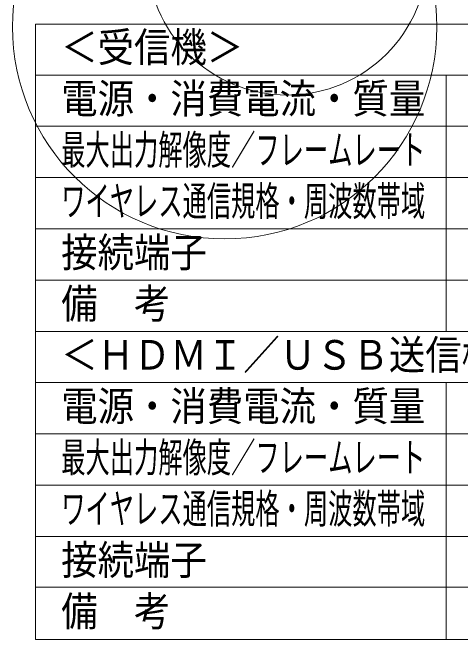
# Model space of a CAD drawing. Units: millimetres on the paper. Extents: x -65 to 64, y -59 to 59.
# Drawn here: x -64.7 to -21.1, y -54.6 to 6.5 of the extents above; entities that cross this region are included whole.
import ezdxf
from ezdxf.enums import TextEntityAlignment as Align

# ---------------------------------------------------------------- set-up
doc = ezdxf.new("R2010")
doc.units = ezdxf.units.MM
doc.layers.add('0-1_MOJI1', color=7, linetype='Continuous')
doc.layers.add('0-2_GAIKEI', color=4, linetype='Continuous', lineweight=9)
doc.layers.add('0-5_WAKU', color=4, linetype='Continuous', lineweight=9)
doc.styles.add('ＭＳ ゴシック', font='')
doc.styles.get('ＭＳ ゴシック').set_extended_font_data('MS Gothic')

msp = doc.modelspace()

# ---------------------------------------------------------------- linework, layer by layer
at = {"layer": '0-2_GAIKEI', "color": 7}
for centre, radius in [((-44.072, 5.132), 20.67), ((-37.965, 12.146), 13.656)]:
    msp.add_circle(centre, radius, dxfattribs=at)
at = {"layer": '0-5_WAKU', "color": 3}
for p, q in [((-62.5, -54.6), (-62.5, 5.4)), ((-62.5, 5.4), (62.5, 5.4)), ((-22.5, -24.6), (-22.5, 0.4)), ((-22.5, -54.6), (-22.5, -29.6)), ((-62.5, -54.6), (62.5, -54.6))]:
    msp.add_line(p, q, dxfattribs=at)
at = {"layer": '0-5_WAKU'}
for p, q in [((-62.5, 0.445), (62.5, 0.445)), ((-62.5, -4.555), (62.5, -4.555)), ((-62.5, -9.555), (62.5, -9.555)), ((-62.5, -14.555), (62.5, -14.555)), ((-62.5, -19.555), (62.5, -19.555)), ((-62.5, -24.555), (62.5, -24.555)), ((-62.5, -29.555), (62.5, -29.555)), ((-62.5, -34.555), (62.5, -34.555)), ((-62.5, -39.555), (62.5, -39.555)), ((-62.5, -44.555), (62.5, -44.555)), ((-62.5, -49.51), (62.5, -49.51))]:
    msp.add_line(p, q, dxfattribs=at)

# ---------------------------------------------------------------- texts
at = {"layer": '0-1_MOJI1', "style": 'ＭＳ ゴシック'}
for s, width, p in [('＜受信機＞', 0.9, (-60, 0.845)), ('電源・消費電流・質量', 0.9, (-60, -4.155)), ('最大出力解像度／フレームレート', 0.6, (-60, -9.155)), ('ワイヤレス通信規格・周波数帯域', 0.6, (-60, -14.155)), ('接続端子', 0.9, (-60, -19.155)), ('備\u3000考', 0.9, (-60, -24.155)), ('＜ＨＤＭＩ／ＵＳＢ送信機＞', 0.9, (-60, -29.155)), ('電源・消費電流・質量', 0.9, (-60, -34.155)), ('最大出力解像度／フレームレート', 0.6, (-60, -39.155)), ('ワイヤレス通信規格・周波数帯域', 0.6, (-60, -44.155)), ('接続端子', 0.9, (-60, -49.155)), ('備\u3000考', 0.9, (-60, -54.155))]:
    msp.add_text(s, height=2.889, dxfattribs=dict(at, width=width)).set_placement(p, align=Align.BOTTOM_LEFT)

doc.saveas('drawing.dxf')
